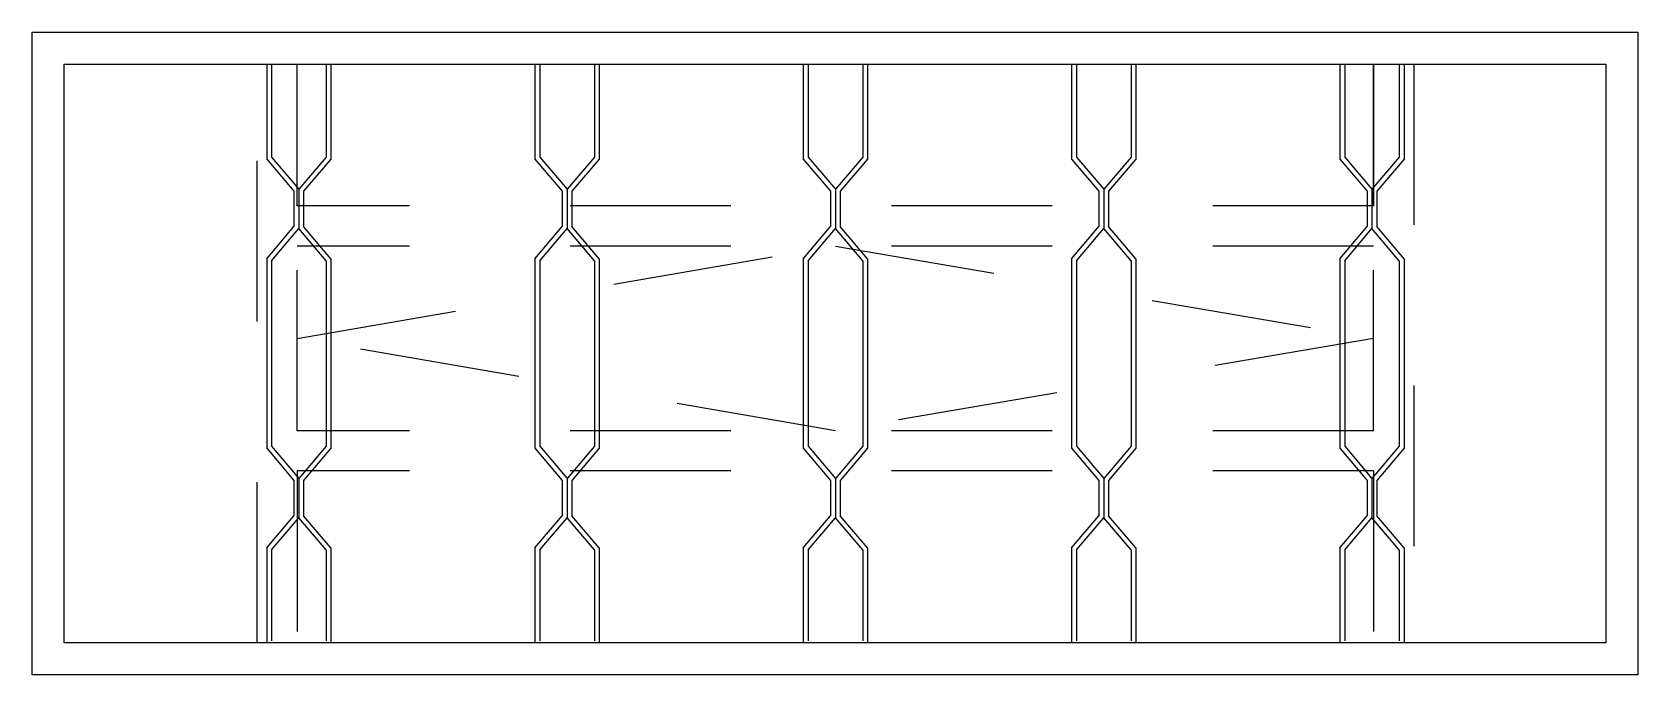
# Model space of a CAD drawing. Header units: millimetres. Extents: x 340.504 to 341.504, y 1314.938 to 1315.338.
import ezdxf

# ---------------------------------------------------------------- set-up
doc = ezdxf.new("R2010")
doc.units = ezdxf.units.MM
doc.header["$LTSCALE"] = 0.5
doc.linetypes.add('HIDDEN2', pattern=[0.1875, 0.125, -0.0625])
doc.layers.add('Gravia_Janelas', color=1, linetype='Continuous')
doc.layers.add('Gravia_Janelas_hidden2', color=1, linetype='HIDDEN2')

msp = doc.modelspace()

# ---------------------------------------------------------------- linework, layer by layer
at = {"layer": 'Gravia_Janelas', "color": 2}
for p, q in [((340.50415, 1315.33757), (341.50365, 1315.33757)), ((340.50415, 1314.93757), (340.50415, 1315.33757)), ((341.50365, 1315.33757), (341.50365, 1314.93757)), ((341.50365, 1314.93757), (340.50415, 1314.93757))]:
    msp.add_line(p, q, dxfattribs=at)
at = {"layer": 'Gravia_Janelas'}
for p, q in [((340.52415, 1315.31757), (341.48365, 1315.31757)), ((340.52415, 1314.95757), (340.52415, 1315.31757)), ((340.65015, 1315.31757), (340.69015, 1315.31757)), ((340.65015, 1315.31757), (340.65015, 1315.25857)), ((340.65315, 1315.31757), (340.65315, 1315.25981)), ((340.68715, 1315.31757), (340.68715, 1315.25981)), ((340.69015, 1315.31757), (340.69015, 1315.25857)), ((340.81715, 1315.31757), (340.85715, 1315.31757)), ((340.81715, 1315.31757), (340.81715, 1315.25857)), ((340.82015, 1315.31757), (340.82015, 1315.25981)), ((340.85415, 1315.31757), (340.85415, 1315.25981)), ((340.85715, 1315.31757), (340.85715, 1315.25857)), ((340.98415, 1315.31757), (341.02415, 1315.31757)), ((340.98415, 1315.31757), (340.98415, 1315.25857)), ((340.98715, 1315.31757), (340.98715, 1315.25981)), ((341.02115, 1315.31757), (341.02115, 1315.25981)), ((341.02415, 1315.31757), (341.02415, 1315.25857)), ((341.15115, 1315.31757), (341.19115, 1315.31757)), ((341.15115, 1315.31757), (341.15115, 1315.25857)), ((341.15415, 1315.31757), (341.15415, 1315.25981)), ((341.18815, 1315.31757), (341.18815, 1315.25981)), ((341.19115, 1315.31757), (341.19115, 1315.25857)), ((341.31815, 1315.31757), (341.35815, 1315.31757)), ((341.31815, 1315.31757), (341.31815, 1315.25857)), ((341.32115, 1315.31757), (341.32115, 1315.25981)), ((341.35515, 1315.31757), (341.35515, 1315.25981)), ((341.35815, 1315.31757), (341.35815, 1315.25857)), ((341.48365, 1315.31757), (341.48365, 1314.95757)), ((340.65015, 1315.25857), (340.66715, 1315.23857)), ((340.65315, 1315.25981), (340.67015, 1315.23981)), ((340.68715, 1315.25981), (340.67015, 1315.23981)), ((340.69015, 1315.25857), (340.67315, 1315.23857)), ((340.81715, 1315.25857), (340.83415, 1315.23857)), ((340.82015, 1315.25981), (340.83715, 1315.23981)), ((340.85415, 1315.25981), (340.83715, 1315.23981)), ((340.85715, 1315.25857), (340.84015, 1315.23857)), ((340.98415, 1315.25857), (341.00115, 1315.23857)), ((340.98715, 1315.25981), (341.00415, 1315.23981)), ((341.02115, 1315.25981), (341.00415, 1315.23981)), ((341.02415, 1315.25857), (341.00715, 1315.23857)), ((341.15115, 1315.25857), (341.16815, 1315.23857)), ((341.15415, 1315.25981), (341.17115, 1315.23981)), ((341.18815, 1315.25981), (341.17115, 1315.23981)), ((341.19115, 1315.25857), (341.17415, 1315.23857)), ((341.31815, 1315.25857), (341.33515, 1315.23857)), ((341.32115, 1315.25981), (341.33815, 1315.23981)), ((341.35515, 1315.25981), (341.33815, 1315.23981)), ((341.35815, 1315.25857), (341.34115, 1315.23857)), ((340.66715, 1315.23857), (340.66715, 1315.22757)), ((340.67015, 1315.23981), (340.67015, 1315.22757)), ((340.67015, 1315.23981), (340.67015, 1315.22757)), ((340.67315, 1315.23857), (340.67315, 1315.22757)), ((340.83415, 1315.23857), (340.83415, 1315.22757)), ((340.83715, 1315.23981), (340.83715, 1315.22757)), ((340.83715, 1315.23981), (340.83715, 1315.22757)), ((340.84015, 1315.23857), (340.84015, 1315.22757)), ((341.00115, 1315.23857), (341.00115, 1315.22757)), ((341.00415, 1315.23981), (341.00415, 1315.22757)), ((341.00415, 1315.23981), (341.00415, 1315.22757)), ((341.00715, 1315.23857), (341.00715, 1315.22757)), ((341.16815, 1315.23857), (341.16815, 1315.22757)), ((341.17115, 1315.23981), (341.17115, 1315.22757)), ((341.17115, 1315.23981), (341.17115, 1315.22757)), ((341.17415, 1315.23857), (341.17415, 1315.22757)), ((341.33515, 1315.23857), (341.33515, 1315.22757)), ((341.33815, 1315.23981), (341.33815, 1315.22757)), ((341.33815, 1315.23981), (341.33815, 1315.22757)), ((341.34115, 1315.23857), (341.34115, 1315.22757)), ((340.66715, 1315.22757), (340.66715, 1315.21657)), ((340.67015, 1315.22757), (340.67015, 1315.21533)), ((340.67015, 1315.22757), (340.67015, 1315.21533)), ((340.67315, 1315.22757), (340.67315, 1315.21657)), ((340.83415, 1315.22757), (340.83415, 1315.21657)), ((340.83715, 1315.22757), (340.83715, 1315.21533)), ((340.83715, 1315.22757), (340.83715, 1315.21533)), ((340.84015, 1315.22757), (340.84015, 1315.21657)), ((341.00115, 1315.22757), (341.00115, 1315.21657)), ((341.00415, 1315.22757), (341.00415, 1315.21533)), ((341.00415, 1315.22757), (341.00415, 1315.21533)), ((341.00715, 1315.22757), (341.00715, 1315.21657)), ((341.16815, 1315.22757), (341.16815, 1315.21657)), ((341.17115, 1315.22757), (341.17115, 1315.21533)), ((341.17115, 1315.22757), (341.17115, 1315.21533)), ((341.17415, 1315.22757), (341.17415, 1315.21657)), ((341.33515, 1315.22757), (341.33515, 1315.21657)), ((341.33815, 1315.22757), (341.33815, 1315.21533)), ((341.33815, 1315.22757), (341.33815, 1315.21533)), ((341.34115, 1315.22757), (341.34115, 1315.21657)), ((340.65015, 1315.19657), (340.66715, 1315.21657)), ((340.65315, 1315.19533), (340.67015, 1315.21533)), ((340.68715, 1315.19533), (340.67015, 1315.21533)), ((340.69015, 1315.19657), (340.67315, 1315.21657)), ((340.81715, 1315.19657), (340.83415, 1315.21657)), ((340.82015, 1315.19533), (340.83715, 1315.21533)), ((340.85415, 1315.19533), (340.83715, 1315.21533)), ((340.85715, 1315.19657), (340.84015, 1315.21657)), ((340.98415, 1315.19657), (341.00115, 1315.21657)), ((340.98715, 1315.19533), (341.00415, 1315.21533)), ((341.02115, 1315.19533), (341.00415, 1315.21533)), ((341.02415, 1315.19657), (341.00715, 1315.21657)), ((341.15115, 1315.19657), (341.16815, 1315.21657)), ((341.15415, 1315.19533), (341.17115, 1315.21533)), ((341.18815, 1315.19533), (341.17115, 1315.21533)), ((341.19115, 1315.19657), (341.17415, 1315.21657)), ((341.31815, 1315.19657), (341.33515, 1315.21657)), ((341.32115, 1315.19533), (341.33815, 1315.21533)), ((341.35515, 1315.19533), (341.33815, 1315.21533)), ((341.35815, 1315.19657), (341.34115, 1315.21657)), ((340.65015, 1315.19657), (340.65015, 1315.07857)), ((340.65315, 1315.19533), (340.65315, 1315.07981)), ((340.68715, 1315.19533), (340.68715, 1315.07981)), ((340.69015, 1315.19657), (340.69015, 1315.07857)), ((340.81715, 1315.19657), (340.81715, 1315.07857)), ((340.82015, 1315.19533), (340.82015, 1315.07981)), ((340.85415, 1315.19533), (340.85415, 1315.07981)), ((340.85715, 1315.19657), (340.85715, 1315.07857)), ((340.98415, 1315.19657), (340.98415, 1315.07857)), ((340.98715, 1315.19533), (340.98715, 1315.07981)), ((341.02115, 1315.19533), (341.02115, 1315.07981)), ((341.02415, 1315.19657), (341.02415, 1315.07857)), ((341.15115, 1315.19657), (341.15115, 1315.07857)), ((341.15415, 1315.19533), (341.15415, 1315.07981)), ((341.18815, 1315.19533), (341.18815, 1315.07981)), ((341.19115, 1315.19657), (341.19115, 1315.07857)), ((341.31815, 1315.19657), (341.31815, 1315.07857)), ((341.32115, 1315.19533), (341.32115, 1315.07981)), ((341.35515, 1315.19533), (341.35515, 1315.07981)), ((341.35815, 1315.19657), (341.35815, 1315.07857)), ((340.65015, 1315.15757), (340.65015, 1315.10257)), ((340.81715, 1315.15757), (340.81715, 1315.10257)), ((340.98415, 1315.15757), (340.98415, 1315.10257)), ((341.15115, 1315.15757), (341.15115, 1315.10257)), ((341.31815, 1315.15757), (341.31815, 1315.10257)), ((340.65015, 1315.07857), (340.66715, 1315.05857)), ((340.65315, 1315.07981), (340.67015, 1315.05981)), ((340.68715, 1315.07981), (340.67015, 1315.05981)), ((340.69015, 1315.07857), (340.67315, 1315.05857)), ((340.81715, 1315.07857), (340.83415, 1315.05857)), ((340.82015, 1315.07981), (340.83715, 1315.05981)), ((340.85415, 1315.07981), (340.83715, 1315.05981)), ((340.85715, 1315.07857), (340.84015, 1315.05857)), ((340.98415, 1315.07857), (341.00115, 1315.05857)), ((340.98715, 1315.07981), (341.00415, 1315.05981)), ((341.02115, 1315.07981), (341.00415, 1315.05981)), ((341.02415, 1315.07857), (341.00715, 1315.05857)), ((341.15115, 1315.07857), (341.16815, 1315.05857)), ((341.15415, 1315.07981), (341.17115, 1315.05981)), ((341.18815, 1315.07981), (341.17115, 1315.05981)), ((341.19115, 1315.07857), (341.17415, 1315.05857)), ((341.31815, 1315.07857), (341.33515, 1315.05857)), ((341.32115, 1315.07981), (341.33815, 1315.05981)), ((341.35515, 1315.07981), (341.33815, 1315.05981)), ((341.35815, 1315.07857), (341.34115, 1315.05857)), ((340.66715, 1315.05857), (340.66715, 1315.04757)), ((340.67015, 1315.05981), (340.67015, 1315.04757)), ((340.67015, 1315.05981), (340.67015, 1315.04757)), ((340.67315, 1315.05857), (340.67315, 1315.04757)), ((340.83415, 1315.05857), (340.83415, 1315.04757)), ((340.83715, 1315.05981), (340.83715, 1315.04757)), ((340.83715, 1315.05981), (340.83715, 1315.04757)), ((340.84015, 1315.05857), (340.84015, 1315.04757)), ((341.00115, 1315.05857), (341.00115, 1315.04757)), ((341.00415, 1315.05981), (341.00415, 1315.04757)), ((341.00415, 1315.05981), (341.00415, 1315.04757)), ((341.00715, 1315.05857), (341.00715, 1315.04757)), ((341.16815, 1315.05857), (341.16815, 1315.04757)), ((341.17115, 1315.05981), (341.17115, 1315.04757)), ((341.17115, 1315.05981), (341.17115, 1315.04757)), ((341.17415, 1315.05857), (341.17415, 1315.04757)), ((341.33515, 1315.05857), (341.33515, 1315.04757)), ((341.33815, 1315.05981), (341.33815, 1315.04757)), ((341.33815, 1315.05981), (341.33815, 1315.04757)), ((341.34115, 1315.05857), (341.34115, 1315.04757)), ((340.66715, 1315.04757), (340.66715, 1315.03657)), ((340.67015, 1315.04757), (340.67015, 1315.03533)), ((340.67015, 1315.04757), (340.67015, 1315.03533)), ((340.67315, 1315.04757), (340.67315, 1315.03657)), ((340.83415, 1315.04757), (340.83415, 1315.03657)), ((340.83715, 1315.04757), (340.83715, 1315.03533)), ((340.83715, 1315.04757), (340.83715, 1315.03533)), ((340.84015, 1315.04757), (340.84015, 1315.03657)), ((341.00115, 1315.04757), (341.00115, 1315.03657)), ((341.00415, 1315.04757), (341.00415, 1315.03533)), ((341.00415, 1315.04757), (341.00415, 1315.03533)), ((341.00715, 1315.04757), (341.00715, 1315.03657)), ((341.16815, 1315.04757), (341.16815, 1315.03657)), ((341.17115, 1315.04757), (341.17115, 1315.03533)), ((341.17115, 1315.04757), (341.17115, 1315.03533)), ((341.17415, 1315.04757), (341.17415, 1315.03657)), ((341.33515, 1315.04757), (341.33515, 1315.03657)), ((341.33815, 1315.04757), (341.33815, 1315.03533)), ((341.33815, 1315.04757), (341.33815, 1315.03533)), ((341.34115, 1315.04757), (341.34115, 1315.03657)), ((340.65015, 1315.01657), (340.66715, 1315.03657)), ((340.65315, 1315.01533), (340.67015, 1315.03533)), ((340.68715, 1315.01533), (340.67015, 1315.03533)), ((340.69015, 1315.01657), (340.67315, 1315.03657)), ((340.81715, 1315.01657), (340.83415, 1315.03657)), ((340.82015, 1315.01533), (340.83715, 1315.03533)), ((340.85415, 1315.01533), (340.83715, 1315.03533)), ((340.85715, 1315.01657), (340.84015, 1315.03657)), ((340.98415, 1315.01657), (341.00115, 1315.03657)), ((340.98715, 1315.01533), (341.00415, 1315.03533)), ((341.02115, 1315.01533), (341.00415, 1315.03533)), ((341.02415, 1315.01657), (341.00715, 1315.03657)), ((341.15115, 1315.01657), (341.16815, 1315.03657)), ((341.15415, 1315.01533), (341.17115, 1315.03533)), ((341.18815, 1315.01533), (341.17115, 1315.03533)), ((341.19115, 1315.01657), (341.17415, 1315.03657)), ((341.31815, 1315.01657), (341.33515, 1315.03657)), ((341.32115, 1315.01533), (341.33815, 1315.03533)), ((341.35515, 1315.01533), (341.33815, 1315.03533)), ((341.35815, 1315.01657), (341.34115, 1315.03657)), ((340.65015, 1315.01657), (340.65015, 1314.95757)), ((340.65315, 1315.01533), (340.65315, 1314.95881)), ((340.68715, 1315.01533), (340.68715, 1314.95881)), ((340.69015, 1315.01657), (340.69015, 1314.95757)), ((340.81715, 1315.01657), (340.81715, 1314.95757)), ((340.82015, 1315.01533), (340.82015, 1314.95881)), ((340.85415, 1315.01533), (340.85415, 1314.95881)), ((340.85715, 1315.01657), (340.85715, 1314.95757)), ((340.98415, 1315.01657), (340.98415, 1314.95757)), ((340.98715, 1315.01533), (340.98715, 1314.95881)), ((341.02115, 1315.01533), (341.02115, 1314.95881)), ((341.02415, 1315.01657), (341.02415, 1314.95757)), ((341.15115, 1315.01657), (341.15115, 1314.95757)), ((341.15415, 1315.01533), (341.15415, 1314.95881)), ((341.18815, 1315.01533), (341.18815, 1314.95881)), ((341.19115, 1315.01657), (341.19115, 1314.95757)), ((341.31815, 1315.01657), (341.31815, 1314.95757)), ((341.32115, 1315.01533), (341.32115, 1314.95881)), ((341.35515, 1315.01533), (341.35515, 1314.95881)), ((341.35815, 1315.01657), (341.35815, 1314.95757)), ((341.48365, 1314.95757), (340.52415, 1314.95757))]:
    msp.add_line(p, q, dxfattribs=at)
at = {"layer": 'Gravia_Janelas', "linetype": 'HIDDEN2', "ltscale": 0.5}
for p, q in [((340.64415, 1314.95757), (340.64415, 1315.31757)), ((340.66915, 1315.22946), (340.66915, 1315.31757)), ((341.33915, 1315.22946), (341.33915, 1315.31757)), ((341.33915, 1315.31757), (341.33915, 1315.22946)), ((341.36415, 1315.31757), (341.36415, 1314.95757)), ((341.33915, 1315.22946), (340.66915, 1315.22946)), ((341.33915, 1315.22946), (340.66915, 1315.22946)), ((341.33915, 1315.20446), (340.66915, 1315.20446)), ((341.33915, 1315.20446), (340.66915, 1315.20446)), ((340.66915, 1315.08946), (340.66915, 1315.20446)), ((340.66915, 1315.08946), (340.66915, 1315.20446)), ((341.33915, 1315.08946), (341.33915, 1315.20446)), ((341.33915, 1315.08946), (340.66915, 1315.08946)), ((341.33915, 1315.08946), (340.66915, 1315.08946)), ((341.33915, 1315.06446), (340.66915, 1315.06446)), ((340.66915, 1315.06446), (340.66915, 1314.95757)), ((341.33915, 1315.06446), (341.33915, 1314.95757))]:
    msp.add_line(p, q, dxfattribs=at)
at = {"layer": 'Gravia_Janelas_hidden2'}
for p, q in [((340.66915, 1315.14696), (341.00415, 1315.20446)), ((341.00415, 1315.20446), (341.33915, 1315.14696)), ((341.00415, 1315.08946), (340.66915, 1315.14696)), ((341.33915, 1315.14696), (341.00415, 1315.08946))]:
    msp.add_line(p, q, dxfattribs=at)

doc.saveas('drawing.dxf')
